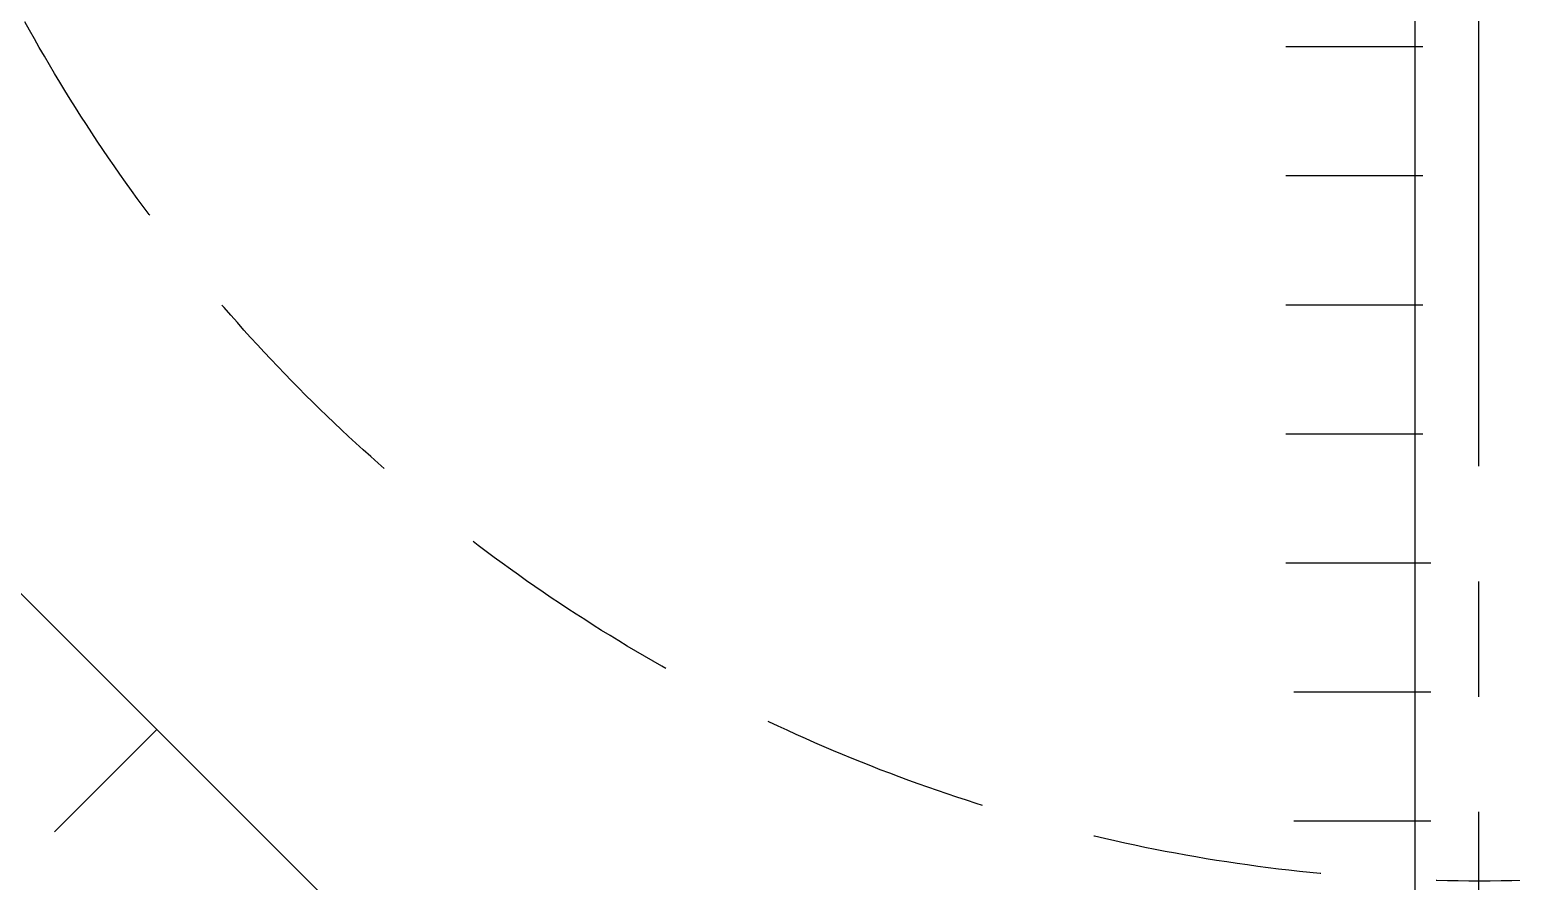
# Model space of a CAD drawing. Header units: millimetres. Extents: x -121190 to 167528, y -50070 to 22631.
# Drawn here: x -52747 to -51944, y 4277 to 4739 of the extents above; entities that cross this region are included whole.
import ezdxf

# ---------------------------------------------------------------- set-up
doc = ezdxf.new("R2010")
doc.units = ezdxf.units.MM
doc.header["$MEASUREMENT"] = 0
doc.linetypes.add('CENTER2', pattern=[1.125, 0.75, -0.125, 0.125, -0.125])
doc.linetypes.add('HIDDEN', pattern=[0.375, 0.25, -0.125])
for name, color, linetype in [('04.HIDDEN', 8, 'HIDDEN'), ('10.HATCH', 9, 'Continuous'), ('CDC.01.AXIS', 160, 'CENTER2')]:
    doc.layers.add(name, color=color, linetype=linetype)
doc.layers.add('CDC_03.BORDER', color=3, linetype='Continuous', lineweight=25)

msp = doc.modelspace()

# ---------------------------------------------------------------- linework, layer by layer
at = {"layer": '04.HIDDEN', "ltscale": 500}
msp.add_circle((-51961.32, 5176.84), 900, dxfattribs=at)
at = {"layer": '10.HATCH', "ltscale": 10}
for p, q in [((-52066.32, 4729.44), (-51996.32, 4729.44)), ((-52066.27, 4729.44), (-51996.27, 4729.44)), ((-52066.23, 4729.44), (-51996.23, 4729.44)), ((-52066.19, 4729.44), (-51996.19, 4729.44)), ((-52066.14, 4729.44), (-51996.14, 4729.44)), ((-52066.1, 4729.44), (-51996.1, 4729.44)), ((-52066.05, 4729.44), (-51996.05, 4729.44)), ((-52066.01, 4729.44), (-51996.01, 4729.44)), ((-52065.97, 4729.44), (-51995.97, 4729.44)), ((-52065.92, 4729.44), (-51995.92, 4729.44)), ((-52065.88, 4729.44), (-51995.88, 4729.44)), ((-52065.84, 4729.44), (-51995.84, 4729.44)), ((-52065.79, 4729.44), (-51995.79, 4729.44)), ((-52065.75, 4729.44), (-51995.75, 4729.44)), ((-52065.7, 4729.44), (-51995.7, 4729.44)), ((-52065.66, 4729.44), (-51995.66, 4729.44)), ((-52065.62, 4729.44), (-51995.62, 4729.44)), ((-52065.57, 4729.44), (-51995.57, 4729.44)), ((-52065.53, 4729.44), (-51995.53, 4729.44)), ((-52065.49, 4729.44), (-51995.49, 4729.44)), ((-52065.44, 4729.44), (-51995.44, 4729.44)), ((-52065.4, 4729.44), (-51995.4, 4729.44)), ((-52065.35, 4729.44), (-51995.35, 4729.44)), ((-52065.31, 4729.44), (-51995.31, 4729.44)), ((-52065.27, 4729.44), (-51995.27, 4729.44)), ((-52065.22, 4729.44), (-51995.22, 4729.44)), ((-52065.18, 4729.44), (-51995.18, 4729.44)), ((-52065.14, 4729.44), (-51995.14, 4729.44)), ((-52065.09, 4729.44), (-51995.09, 4729.44)), ((-52065.05, 4729.44), (-51995.05, 4729.44)), ((-52065, 4729.44), (-51995, 4729.44)), ((-52064.96, 4729.44), (-51994.96, 4729.44)), ((-52064.92, 4729.44), (-51994.92, 4729.44)), ((-52064.87, 4729.44), (-51994.87, 4729.44)), ((-52064.83, 4729.44), (-51994.83, 4729.44)), ((-52064.79, 4729.44), (-51994.79, 4729.44)), ((-52064.74, 4729.44), (-51994.74, 4729.44)), ((-52064.7, 4729.44), (-51994.7, 4729.44)), ((-52064.65, 4729.44), (-51994.65, 4729.44)), ((-52064.61, 4729.44), (-51994.61, 4729.44)), ((-52064.57, 4729.44), (-51994.57, 4729.44)), ((-52064.52, 4729.44), (-51994.52, 4729.44)), ((-52064.48, 4729.44), (-51994.48, 4729.44)), ((-52064.44, 4729.44), (-51994.44, 4729.44)), ((-52064.39, 4729.44), (-51994.39, 4729.44)), ((-52064.35, 4729.44), (-51994.35, 4729.44)), ((-52064.3, 4729.44), (-51994.3, 4729.44)), ((-52064.26, 4729.44), (-51994.26, 4729.44)), ((-52064.22, 4729.44), (-51994.22, 4729.44)), ((-52064.17, 4729.44), (-51994.17, 4729.44)), ((-52064.13, 4729.44), (-51994.13, 4729.44)), ((-52064.09, 4729.44), (-51994.09, 4729.44)), ((-52064.04, 4729.44), (-51994.04, 4729.44)), ((-52064, 4729.44), (-51994, 4729.44)), ((-52063.95, 4729.44), (-51993.95, 4729.44)), ((-52063.91, 4729.44), (-51993.91, 4729.44)), ((-52063.87, 4729.44), (-51993.87, 4729.44)), ((-52063.82, 4729.44), (-51993.82, 4729.44)), ((-52063.78, 4729.44), (-51993.78, 4729.44)), ((-52063.74, 4729.44), (-51993.74, 4729.44)), ((-52063.69, 4729.44), (-51993.69, 4729.44)), ((-52063.65, 4729.44), (-51993.65, 4729.44)), ((-52063.6, 4729.44), (-51993.6, 4729.44)), ((-52063.56, 4729.44), (-51993.56, 4729.44)), ((-52063.52, 4729.44), (-51993.52, 4729.44)), ((-52063.47, 4729.44), (-51993.47, 4729.44)), ((-52063.43, 4729.44), (-51993.43, 4729.44)), ((-52063.39, 4729.44), (-51993.39, 4729.44)), ((-52063.34, 4729.44), (-51993.34, 4729.44)), ((-52063.3, 4729.44), (-51993.3, 4729.44)), ((-52063.25, 4729.44), (-51993.25, 4729.44)), ((-52063.21, 4729.44), (-51993.21, 4729.44)), ((-52063.17, 4729.44), (-51993.17, 4729.44)), ((-52063.12, 4729.44), (-51993.12, 4729.44)), ((-52063.08, 4729.44), (-51993.08, 4729.44)), ((-52063.04, 4729.44), (-51993.04, 4729.44)), ((-52062.99, 4729.44), (-51992.99, 4729.44)), ((-52062.95, 4729.44), (-51992.95, 4729.44)), ((-52062.9, 4729.44), (-51992.9, 4729.44)), ((-52062.86, 4729.44), (-51992.86, 4729.44)), ((-52062.82, 4729.44), (-51992.82, 4729.44)), ((-52062.77, 4729.44), (-51992.77, 4729.44)), ((-52062.73, 4729.44), (-51992.73, 4729.44)), ((-52062.69, 4729.44), (-51992.69, 4729.44)), ((-52062.64, 4729.44), (-51992.64, 4729.44)), ((-52062.6, 4729.44), (-51992.6, 4729.44)), ((-52062.55, 4729.44), (-51992.55, 4729.44)), ((-52062.51, 4729.44), (-51992.51, 4729.44)), ((-52062.47, 4729.44), (-51992.47, 4729.44)), ((-52062.42, 4729.44), (-51992.42, 4729.44)), ((-52062.38, 4729.44), (-51992.38, 4729.44)), ((-52062.34, 4729.44), (-51992.34, 4729.44)), ((-52062.29, 4729.44), (-51992.29, 4729.44)), ((-52062.25, 4729.44), (-51992.25, 4729.44)), ((-52062.2, 4729.44), (-51992.2, 4729.44)), ((-52062.16, 4729.44), (-51992.16, 4729.44)), ((-52062.12, 4729.44), (-51992.12, 4729.44)), ((-52062.07, 4729.44), (-51992.07, 4729.44)), ((-52062.03, 4729.44), (-51992.03, 4729.44)), ((-52061.99, 4729.44), (-51991.99, 4729.44)), ((-52066.32, 4659.44), (-51996.32, 4659.44)), ((-52066.27, 4659.44), (-51996.27, 4659.44)), ((-52066.23, 4659.44), (-51996.23, 4659.44)), ((-52066.19, 4659.44), (-51996.19, 4659.44)), ((-52066.14, 4659.44), (-51996.14, 4659.44)), ((-52066.1, 4659.44), (-51996.1, 4659.44)), ((-52066.05, 4659.44), (-51996.05, 4659.44)), ((-52066.01, 4659.44), (-51996.01, 4659.44)), ((-52065.97, 4659.44), (-51995.97, 4659.44)), ((-52065.92, 4659.44), (-51995.92, 4659.44)), ((-52065.88, 4659.44), (-51995.88, 4659.44)), ((-52065.84, 4659.44), (-51995.84, 4659.44)), ((-52065.79, 4659.44), (-51995.79, 4659.44)), ((-52065.75, 4659.44), (-51995.75, 4659.44)), ((-52065.7, 4659.44), (-51995.7, 4659.44)), ((-52065.66, 4659.44), (-51995.66, 4659.44)), ((-52065.62, 4659.44), (-51995.62, 4659.44)), ((-52065.57, 4659.44), (-51995.57, 4659.44)), ((-52065.53, 4659.44), (-51995.53, 4659.44)), ((-52065.49, 4659.44), (-51995.49, 4659.44)), ((-52065.44, 4659.44), (-51995.44, 4659.44)), ((-52065.4, 4659.44), (-51995.4, 4659.44)), ((-52065.35, 4659.44), (-51995.35, 4659.44)), ((-52065.31, 4659.44), (-51995.31, 4659.44)), ((-52065.27, 4659.44), (-51995.27, 4659.44)), ((-52065.22, 4659.44), (-51995.22, 4659.44)), ((-52065.18, 4659.44), (-51995.18, 4659.44)), ((-52065.14, 4659.44), (-51995.14, 4659.44)), ((-52065.09, 4659.44), (-51995.09, 4659.44)), ((-52065.05, 4659.44), (-51995.05, 4659.44)), ((-52065, 4659.44), (-51995, 4659.44)), ((-52064.96, 4659.44), (-51994.96, 4659.44)), ((-52064.92, 4659.44), (-51994.92, 4659.44)), ((-52064.87, 4659.44), (-51994.87, 4659.44)), ((-52064.83, 4659.44), (-51994.83, 4659.44)), ((-52064.79, 4659.44), (-51994.79, 4659.44)), ((-52064.74, 4659.44), (-51994.74, 4659.44)), ((-52064.7, 4659.44), (-51994.7, 4659.44)), ((-52064.65, 4659.44), (-51994.65, 4659.44)), ((-52064.61, 4659.44), (-51994.61, 4659.44)), ((-52064.57, 4659.44), (-51994.57, 4659.44)), ((-52064.52, 4659.44), (-51994.52, 4659.44)), ((-52064.48, 4659.44), (-51994.48, 4659.44)), ((-52064.44, 4659.44), (-51994.44, 4659.44)), ((-52064.39, 4659.44), (-51994.39, 4659.44)), ((-52064.35, 4659.44), (-51994.35, 4659.44)), ((-52064.3, 4659.44), (-51994.3, 4659.44)), ((-52064.26, 4659.44), (-51994.26, 4659.44)), ((-52064.22, 4659.44), (-51994.22, 4659.44)), ((-52064.17, 4659.44), (-51994.17, 4659.44)), ((-52064.13, 4659.44), (-51994.13, 4659.44)), ((-52064.09, 4659.44), (-51994.09, 4659.44)), ((-52064.04, 4659.44), (-51994.04, 4659.44)), ((-52064, 4659.44), (-51994, 4659.44)), ((-52063.95, 4659.44), (-51993.95, 4659.44)), ((-52063.91, 4659.44), (-51993.91, 4659.44)), ((-52063.87, 4659.44), (-51993.87, 4659.44)), ((-52063.82, 4659.44), (-51993.82, 4659.44)), ((-52063.78, 4659.44), (-51993.78, 4659.44)), ((-52063.74, 4659.44), (-51993.74, 4659.44)), ((-52063.69, 4659.44), (-51993.69, 4659.44)), ((-52063.65, 4659.44), (-51993.65, 4659.44)), ((-52063.6, 4659.44), (-51993.6, 4659.44)), ((-52063.56, 4659.44), (-51993.56, 4659.44)), ((-52063.52, 4659.44), (-51993.52, 4659.44)), ((-52063.47, 4659.44), (-51993.47, 4659.44)), ((-52063.43, 4659.44), (-51993.43, 4659.44)), ((-52063.39, 4659.44), (-51993.39, 4659.44)), ((-52063.34, 4659.44), (-51993.34, 4659.44)), ((-52063.3, 4659.44), (-51993.3, 4659.44)), ((-52063.25, 4659.44), (-51993.25, 4659.44)), ((-52063.21, 4659.44), (-51993.21, 4659.44)), ((-52063.17, 4659.44), (-51993.17, 4659.44)), ((-52063.12, 4659.44), (-51993.12, 4659.44)), ((-52063.08, 4659.44), (-51993.08, 4659.44)), ((-52063.04, 4659.44), (-51993.04, 4659.44)), ((-52062.99, 4659.44), (-51992.99, 4659.44)), ((-52062.95, 4659.44), (-51992.95, 4659.44)), ((-52062.9, 4659.44), (-51992.9, 4659.44)), ((-52062.86, 4659.44), (-51992.86, 4659.44)), ((-52062.82, 4659.44), (-51992.82, 4659.44)), ((-52062.77, 4659.44), (-51992.77, 4659.44)), ((-52062.73, 4659.44), (-51992.73, 4659.44)), ((-52062.69, 4659.44), (-51992.69, 4659.44)), ((-52062.64, 4659.44), (-51992.64, 4659.44)), ((-52062.6, 4659.44), (-51992.6, 4659.44)), ((-52062.55, 4659.44), (-51992.55, 4659.44)), ((-52062.51, 4659.44), (-51992.51, 4659.44)), ((-52062.47, 4659.44), (-51992.47, 4659.44)), ((-52062.42, 4659.44), (-51992.42, 4659.44)), ((-52062.38, 4659.44), (-51992.38, 4659.44)), ((-52062.34, 4659.44), (-51992.34, 4659.44)), ((-52062.29, 4659.44), (-51992.29, 4659.44)), ((-52062.25, 4659.44), (-51992.25, 4659.44)), ((-52062.2, 4659.44), (-51992.2, 4659.44)), ((-52062.16, 4659.44), (-51992.16, 4659.44)), ((-52062.12, 4659.44), (-51992.12, 4659.44)), ((-52062.07, 4659.44), (-51992.07, 4659.44)), ((-52062.03, 4659.44), (-51992.03, 4659.44)), ((-52061.99, 4659.44), (-51991.99, 4659.44)), ((-52066.32, 4589.44), (-51996.32, 4589.44)), ((-52066.27, 4589.44), (-51996.27, 4589.44)), ((-52066.23, 4589.44), (-51996.23, 4589.44)), ((-52066.19, 4589.44), (-51996.19, 4589.44)), ((-52066.14, 4589.44), (-51996.14, 4589.44)), ((-52066.1, 4589.44), (-51996.1, 4589.44)), ((-52066.05, 4589.44), (-51996.05, 4589.44)), ((-52066.01, 4589.44), (-51996.01, 4589.44)), ((-52065.97, 4589.44), (-51995.97, 4589.44)), ((-52065.92, 4589.44), (-51995.92, 4589.44)), ((-52065.88, 4589.44), (-51995.88, 4589.44)), ((-52065.84, 4589.44), (-51995.84, 4589.44)), ((-52065.79, 4589.44), (-51995.79, 4589.44)), ((-52065.75, 4589.44), (-51995.75, 4589.44)), ((-52065.7, 4589.44), (-51995.7, 4589.44)), ((-52065.66, 4589.44), (-51995.66, 4589.44)), ((-52065.62, 4589.44), (-51995.62, 4589.44)), ((-52065.57, 4589.44), (-51995.57, 4589.44)), ((-52065.53, 4589.44), (-51995.53, 4589.44)), ((-52065.49, 4589.44), (-51995.49, 4589.44)), ((-52065.44, 4589.44), (-51995.44, 4589.44)), ((-52065.4, 4589.44), (-51995.4, 4589.44)), ((-52065.35, 4589.44), (-51995.35, 4589.44)), ((-52065.31, 4589.44), (-51995.31, 4589.44)), ((-52065.27, 4589.44), (-51995.27, 4589.44)), ((-52065.22, 4589.44), (-51995.22, 4589.44)), ((-52065.18, 4589.44), (-51995.18, 4589.44)), ((-52065.14, 4589.44), (-51995.14, 4589.44)), ((-52065.09, 4589.44), (-51995.09, 4589.44)), ((-52065.05, 4589.44), (-51995.05, 4589.44)), ((-52065, 4589.44), (-51995, 4589.44)), ((-52064.96, 4589.44), (-51994.96, 4589.44)), ((-52064.92, 4589.44), (-51994.92, 4589.44)), ((-52064.87, 4589.44), (-51994.87, 4589.44)), ((-52064.83, 4589.44), (-51994.83, 4589.44)), ((-52064.79, 4589.44), (-51994.79, 4589.44)), ((-52064.74, 4589.44), (-51994.74, 4589.44)), ((-52064.7, 4589.44), (-51994.7, 4589.44)), ((-52064.65, 4589.44), (-51994.65, 4589.44)), ((-52064.61, 4589.44), (-51994.61, 4589.44)), ((-52064.57, 4589.44), (-51994.57, 4589.44)), ((-52064.52, 4589.44), (-51994.52, 4589.44)), ((-52064.48, 4589.44), (-51994.48, 4589.44)), ((-52064.44, 4589.44), (-51994.44, 4589.44)), ((-52064.39, 4589.44), (-51994.39, 4589.44)), ((-52064.35, 4589.44), (-51994.35, 4589.44)), ((-52064.3, 4589.44), (-51994.3, 4589.44)), ((-52064.26, 4589.44), (-51994.26, 4589.44)), ((-52064.22, 4589.44), (-51994.22, 4589.44)), ((-52064.17, 4589.44), (-51994.17, 4589.44)), ((-52064.13, 4589.44), (-51994.13, 4589.44)), ((-52064.09, 4589.44), (-51994.09, 4589.44)), ((-52064.04, 4589.44), (-51994.04, 4589.44)), ((-52064, 4589.44), (-51994, 4589.44)), ((-52063.95, 4589.44), (-51993.95, 4589.44)), ((-52063.91, 4589.44), (-51993.91, 4589.44)), ((-52063.87, 4589.44), (-51993.87, 4589.44)), ((-52063.82, 4589.44), (-51993.82, 4589.44)), ((-52063.78, 4589.44), (-51993.78, 4589.44)), ((-52063.74, 4589.44), (-51993.74, 4589.44)), ((-52063.69, 4589.44), (-51993.69, 4589.44)), ((-52063.65, 4589.44), (-51993.65, 4589.44)), ((-52063.6, 4589.44), (-51993.6, 4589.44)), ((-52063.56, 4589.44), (-51993.56, 4589.44)), ((-52063.52, 4589.44), (-51993.52, 4589.44)), ((-52063.47, 4589.44), (-51993.47, 4589.44)), ((-52063.43, 4589.44), (-51993.43, 4589.44)), ((-52063.39, 4589.44), (-51993.39, 4589.44)), ((-52063.34, 4589.44), (-51993.34, 4589.44)), ((-52063.3, 4589.44), (-51993.3, 4589.44)), ((-52063.25, 4589.44), (-51993.25, 4589.44)), ((-52063.21, 4589.44), (-51993.21, 4589.44)), ((-52063.17, 4589.44), (-51993.17, 4589.44)), ((-52063.12, 4589.44), (-51993.12, 4589.44)), ((-52063.08, 4589.44), (-51993.08, 4589.44)), ((-52063.04, 4589.44), (-51993.04, 4589.44)), ((-52062.99, 4589.44), (-51992.99, 4589.44)), ((-52062.95, 4589.44), (-51992.95, 4589.44)), ((-52062.9, 4589.44), (-51992.9, 4589.44)), ((-52062.86, 4589.44), (-51992.86, 4589.44)), ((-52062.82, 4589.44), (-51992.82, 4589.44)), ((-52062.77, 4589.44), (-51992.77, 4589.44)), ((-52062.73, 4589.44), (-51992.73, 4589.44)), ((-52062.69, 4589.44), (-51992.69, 4589.44)), ((-52062.64, 4589.44), (-51992.64, 4589.44)), ((-52062.6, 4589.44), (-51992.6, 4589.44)), ((-52062.55, 4589.44), (-51992.55, 4589.44)), ((-52062.51, 4589.44), (-51992.51, 4589.44)), ((-52062.47, 4589.44), (-51992.47, 4589.44)), ((-52062.42, 4589.44), (-51992.42, 4589.44)), ((-52062.38, 4589.44), (-51992.38, 4589.44)), ((-52062.34, 4589.44), (-51992.34, 4589.44)), ((-52062.29, 4589.44), (-51992.29, 4589.44)), ((-52062.25, 4589.44), (-51992.25, 4589.44)), ((-52062.2, 4589.44), (-51992.2, 4589.44)), ((-52062.16, 4589.44), (-51992.16, 4589.44)), ((-52062.12, 4589.44), (-51992.12, 4589.44)), ((-52062.07, 4589.44), (-51992.07, 4589.44)), ((-52062.03, 4589.44), (-51992.03, 4589.44)), ((-52061.99, 4589.44), (-51991.99, 4589.44)), ((-52066.32, 4519.44), (-51996.32, 4519.44)), ((-52066.27, 4519.44), (-51996.27, 4519.44)), ((-52066.23, 4519.44), (-51996.23, 4519.44)), ((-52066.19, 4519.44), (-51996.19, 4519.44)), ((-52066.14, 4519.44), (-51996.14, 4519.44)), ((-52066.1, 4519.44), (-51996.1, 4519.44)), ((-52066.05, 4519.44), (-51996.05, 4519.44)), ((-52066.01, 4519.44), (-51996.01, 4519.44)), ((-52065.97, 4519.44), (-51995.97, 4519.44)), ((-52065.92, 4519.44), (-51995.92, 4519.44)), ((-52065.88, 4519.44), (-51995.88, 4519.44)), ((-52065.84, 4519.44), (-51995.84, 4519.44)), ((-52065.79, 4519.44), (-51995.79, 4519.44)), ((-52065.75, 4519.44), (-51995.75, 4519.44)), ((-52065.7, 4519.44), (-51995.7, 4519.44)), ((-52065.66, 4519.44), (-51995.66, 4519.44)), ((-52065.62, 4519.44), (-51995.62, 4519.44)), ((-52065.57, 4519.44), (-51995.57, 4519.44)), ((-52065.53, 4519.44), (-51995.53, 4519.44)), ((-52065.49, 4519.44), (-51995.49, 4519.44)), ((-52065.44, 4519.44), (-51995.44, 4519.44)), ((-52065.4, 4519.44), (-51995.4, 4519.44)), ((-52065.35, 4519.44), (-51995.35, 4519.44)), ((-52065.31, 4519.44), (-51995.31, 4519.44)), ((-52065.27, 4519.44), (-51995.27, 4519.44)), ((-52065.22, 4519.44), (-51995.22, 4519.44)), ((-52065.18, 4519.44), (-51995.18, 4519.44)), ((-52065.14, 4519.44), (-51995.14, 4519.44)), ((-52065.09, 4519.44), (-51995.09, 4519.44)), ((-52065.05, 4519.44), (-51995.05, 4519.44)), ((-52065, 4519.44), (-51995, 4519.44)), ((-52064.96, 4519.44), (-51994.96, 4519.44)), ((-52064.92, 4519.44), (-51994.92, 4519.44)), ((-52064.87, 4519.44), (-51994.87, 4519.44)), ((-52064.83, 4519.44), (-51994.83, 4519.44)), ((-52064.79, 4519.44), (-51994.79, 4519.44)), ((-52064.74, 4519.44), (-51994.74, 4519.44)), ((-52064.7, 4519.44), (-51994.7, 4519.44)), ((-52064.65, 4519.44), (-51994.65, 4519.44)), ((-52064.61, 4519.44), (-51994.61, 4519.44)), ((-52064.57, 4519.44), (-51994.57, 4519.44)), ((-52064.52, 4519.44), (-51994.52, 4519.44)), ((-52064.48, 4519.44), (-51994.48, 4519.44)), ((-52064.44, 4519.44), (-51994.44, 4519.44)), ((-52064.39, 4519.44), (-51994.39, 4519.44)), ((-52064.35, 4519.44), (-51994.35, 4519.44)), ((-52064.3, 4519.44), (-51994.3, 4519.44)), ((-52064.26, 4519.44), (-51994.26, 4519.44)), ((-52064.22, 4519.44), (-51994.22, 4519.44)), ((-52064.17, 4519.44), (-51994.17, 4519.44)), ((-52064.13, 4519.44), (-51994.13, 4519.44)), ((-52064.09, 4519.44), (-51994.09, 4519.44)), ((-52064.04, 4519.44), (-51994.04, 4519.44)), ((-52064, 4519.44), (-51994, 4519.44)), ((-52063.95, 4519.44), (-51993.95, 4519.44)), ((-52063.91, 4519.44), (-51993.91, 4519.44)), ((-52063.87, 4519.44), (-51993.87, 4519.44)), ((-52063.82, 4519.44), (-51993.82, 4519.44)), ((-52063.78, 4519.44), (-51993.78, 4519.44)), ((-52063.74, 4519.44), (-51993.74, 4519.44)), ((-52063.69, 4519.44), (-51993.69, 4519.44)), ((-52063.65, 4519.44), (-51993.65, 4519.44)), ((-52063.6, 4519.44), (-51993.6, 4519.44)), ((-52063.56, 4519.44), (-51993.56, 4519.44)), ((-52063.52, 4519.44), (-51993.52, 4519.44)), ((-52063.47, 4519.44), (-51993.47, 4519.44)), ((-52063.43, 4519.44), (-51993.43, 4519.44)), ((-52063.39, 4519.44), (-51993.39, 4519.44)), ((-52063.34, 4519.44), (-51993.34, 4519.44)), ((-52063.3, 4519.44), (-51993.3, 4519.44)), ((-52063.25, 4519.44), (-51993.25, 4519.44)), ((-52063.21, 4519.44), (-51993.21, 4519.44)), ((-52063.17, 4519.44), (-51993.17, 4519.44)), ((-52063.12, 4519.44), (-51993.12, 4519.44)), ((-52063.08, 4519.44), (-51993.08, 4519.44)), ((-52063.04, 4519.44), (-51993.04, 4519.44)), ((-52062.99, 4519.44), (-51992.99, 4519.44)), ((-52062.95, 4519.44), (-51992.95, 4519.44)), ((-52062.9, 4519.44), (-51992.9, 4519.44)), ((-52062.86, 4519.44), (-51992.86, 4519.44)), ((-52062.82, 4519.44), (-51992.82, 4519.44)), ((-52062.77, 4519.44), (-51992.77, 4519.44)), ((-52062.73, 4519.44), (-51992.73, 4519.44)), ((-52062.69, 4519.44), (-51992.69, 4519.44)), ((-52062.64, 4519.44), (-51992.64, 4519.44)), ((-52062.6, 4519.44), (-51992.6, 4519.44)), ((-52062.55, 4519.44), (-51992.55, 4519.44)), ((-52062.51, 4519.44), (-51992.51, 4519.44)), ((-52062.47, 4519.44), (-51992.47, 4519.44)), ((-52062.42, 4519.44), (-51992.42, 4519.44)), ((-52062.38, 4519.44), (-51992.38, 4519.44)), ((-52062.34, 4519.44), (-51992.34, 4519.44)), ((-52062.29, 4519.44), (-51992.29, 4519.44)), ((-52062.25, 4519.44), (-51992.25, 4519.44)), ((-52062.2, 4519.44), (-51992.2, 4519.44)), ((-52062.16, 4519.44), (-51992.16, 4519.44)), ((-52062.12, 4519.44), (-51992.12, 4519.44)), ((-52062.07, 4519.44), (-51992.07, 4519.44)), ((-52062.03, 4519.44), (-51992.03, 4519.44)), ((-52061.99, 4519.44), (-51991.99, 4519.44)), ((-52066.32, 4449.44), (-51996.32, 4449.44)), ((-52066.27, 4449.44), (-51996.27, 4449.44)), ((-52066.23, 4449.44), (-51996.23, 4449.44)), ((-52066.19, 4449.44), (-51996.19, 4449.44)), ((-52066.14, 4449.44), (-51996.14, 4449.44)), ((-52066.1, 4449.44), (-51996.1, 4449.44)), ((-52066.05, 4449.44), (-51996.05, 4449.44)), ((-52066.01, 4449.44), (-51996.01, 4449.44)), ((-52065.97, 4449.44), (-51995.97, 4449.44)), ((-52065.92, 4449.44), (-51995.92, 4449.44)), ((-52065.88, 4449.44), (-51995.88, 4449.44)), ((-52065.84, 4449.44), (-51995.84, 4449.44)), ((-52065.79, 4449.44), (-51995.79, 4449.44)), ((-52065.75, 4449.44), (-51995.75, 4449.44)), ((-52065.7, 4449.44), (-51995.7, 4449.44)), ((-52065.66, 4449.44), (-51995.66, 4449.44)), ((-52065.62, 4449.44), (-51995.62, 4449.44)), ((-52065.57, 4449.44), (-51995.57, 4449.44)), ((-52065.53, 4449.44), (-51995.53, 4449.44)), ((-52065.49, 4449.44), (-51995.49, 4449.44)), ((-52065.44, 4449.44), (-51995.44, 4449.44)), ((-52065.4, 4449.44), (-51995.4, 4449.44)), ((-52065.35, 4449.44), (-51995.35, 4449.44)), ((-52065.31, 4449.44), (-51995.31, 4449.44)), ((-52065.27, 4449.44), (-51995.27, 4449.44)), ((-52065.22, 4449.44), (-51995.22, 4449.44)), ((-52065.18, 4449.44), (-51995.18, 4449.44)), ((-52065.14, 4449.44), (-51995.14, 4449.44)), ((-52065.09, 4449.44), (-51995.09, 4449.44)), ((-52065.05, 4449.44), (-51995.05, 4449.44)), ((-52065, 4449.44), (-51995, 4449.44)), ((-52064.96, 4449.44), (-51994.96, 4449.44)), ((-52064.92, 4449.44), (-51994.92, 4449.44)), ((-52064.87, 4449.44), (-51994.87, 4449.44)), ((-52064.83, 4449.44), (-51994.83, 4449.44)), ((-52064.79, 4449.44), (-51994.79, 4449.44)), ((-52064.74, 4449.44), (-51994.74, 4449.44)), ((-52064.7, 4449.44), (-51994.7, 4449.44)), ((-52064.65, 4449.44), (-51994.65, 4449.44)), ((-52064.61, 4449.44), (-51994.61, 4449.44)), ((-52064.57, 4449.44), (-51994.57, 4449.44)), ((-52064.52, 4449.44), (-51994.52, 4449.44)), ((-52064.48, 4449.44), (-51994.48, 4449.44)), ((-52064.44, 4449.44), (-51994.44, 4449.44)), ((-52064.39, 4449.44), (-51994.39, 4449.44)), ((-52064.35, 4449.44), (-51994.35, 4449.44)), ((-52064.3, 4449.44), (-51994.3, 4449.44)), ((-52064.26, 4449.44), (-51994.26, 4449.44)), ((-52064.22, 4449.44), (-51994.22, 4449.44)), ((-52064.17, 4449.44), (-51994.17, 4449.44)), ((-52064.13, 4449.44), (-51994.13, 4449.44)), ((-52064.09, 4449.44), (-51994.09, 4449.44)), ((-52064.04, 4449.44), (-51994.04, 4449.44)), ((-52064, 4449.44), (-51994, 4449.44)), ((-52063.95, 4449.44), (-51993.95, 4449.44)), ((-52063.91, 4449.44), (-51993.91, 4449.44)), ((-52063.87, 4449.44), (-51993.87, 4449.44)), ((-52063.82, 4449.44), (-51993.82, 4449.44)), ((-52063.78, 4449.44), (-51993.78, 4449.44)), ((-52063.74, 4449.44), (-51993.74, 4449.44)), ((-52063.69, 4449.44), (-51993.69, 4449.44)), ((-52063.65, 4449.44), (-51993.65, 4449.44)), ((-52063.6, 4449.44), (-51993.6, 4449.44)), ((-52063.56, 4449.44), (-51993.56, 4449.44)), ((-52063.52, 4449.44), (-51993.52, 4449.44)), ((-52063.47, 4449.44), (-51993.47, 4449.44)), ((-52063.43, 4449.44), (-51993.43, 4449.44)), ((-52063.39, 4449.44), (-51993.39, 4449.44)), ((-52063.34, 4449.44), (-51993.34, 4449.44)), ((-52063.3, 4449.44), (-51993.3, 4449.44)), ((-52063.25, 4449.44), (-51993.25, 4449.44)), ((-52063.21, 4449.44), (-51993.21, 4449.44)), ((-52063.17, 4449.44), (-51993.17, 4449.44)), ((-52063.12, 4449.44), (-51993.12, 4449.44)), ((-52063.08, 4449.44), (-51993.08, 4449.44)), ((-52063.04, 4449.44), (-51993.04, 4449.44)), ((-52062.99, 4449.44), (-51992.99, 4449.44)), ((-52062.95, 4449.44), (-51992.95, 4449.44)), ((-52062.9, 4449.44), (-51992.9, 4449.44)), ((-52062.86, 4449.44), (-51992.86, 4449.44)), ((-52062.82, 4449.44), (-51992.82, 4449.44)), ((-52062.77, 4449.44), (-51992.77, 4449.44)), ((-52062.73, 4449.44), (-51992.73, 4449.44)), ((-52062.69, 4449.44), (-51992.69, 4449.44)), ((-52062.64, 4449.44), (-51992.64, 4449.44)), ((-52062.6, 4449.44), (-51992.6, 4449.44)), ((-52062.55, 4449.44), (-51992.55, 4449.44)), ((-52062.51, 4449.44), (-51992.51, 4449.44)), ((-52062.47, 4449.44), (-51992.47, 4449.44)), ((-52062.42, 4449.44), (-51992.42, 4449.44)), ((-52062.38, 4449.44), (-51992.38, 4449.44)), ((-52062.34, 4449.44), (-51992.34, 4449.44)), ((-52062.29, 4449.44), (-51992.29, 4449.44)), ((-52062.25, 4449.44), (-51992.25, 4449.44)), ((-52062.2, 4449.44), (-51992.2, 4449.44)), ((-52062.16, 4449.44), (-51992.16, 4449.44)), ((-52062.12, 4449.44), (-51992.12, 4449.44)), ((-52062.07, 4449.44), (-51992.07, 4449.44)), ((-52062.03, 4449.44), (-51992.03, 4449.44)), ((-52061.99, 4449.44), (-51991.99, 4449.44)), ((-52061.94, 4449.44), (-51991.94, 4449.44)), ((-52061.9, 4449.44), (-51991.9, 4449.44)), ((-52061.85, 4449.44), (-51991.85, 4449.44)), ((-52061.81, 4449.44), (-51991.81, 4449.44)), ((-52061.77, 4449.44), (-51991.77, 4449.44)), ((-52061.72, 4449.44), (-51991.72, 4449.44)), ((-52061.68, 4449.44), (-51991.68, 4449.44)), ((-52061.64, 4449.44), (-51991.64, 4449.44)), ((-52061.59, 4449.44), (-51991.59, 4449.44)), ((-52061.55, 4449.44), (-51991.55, 4449.44)), ((-52061.5, 4449.44), (-51991.5, 4449.44)), ((-52061.46, 4449.44), (-51991.46, 4449.44)), ((-52061.42, 4449.44), (-51991.42, 4449.44)), ((-52061.37, 4449.44), (-51991.37, 4449.44)), ((-52061.33, 4449.44), (-51991.33, 4449.44)), ((-52061.29, 4449.44), (-51991.29, 4449.44)), ((-52061.24, 4449.44), (-51991.24, 4449.44)), ((-52061.2, 4449.44), (-51991.2, 4449.44)), ((-52061.15, 4449.44), (-51991.15, 4449.44)), ((-52061.11, 4449.44), (-51991.11, 4449.44)), ((-52061.07, 4449.44), (-51991.07, 4449.44)), ((-52061.02, 4449.44), (-51991.02, 4449.44)), ((-52060.98, 4449.44), (-51990.98, 4449.44)), ((-52060.94, 4449.44), (-51990.94, 4449.44)), ((-52060.89, 4449.44), (-51990.89, 4449.44)), ((-52060.85, 4449.44), (-51990.85, 4449.44)), ((-52060.8, 4449.44), (-51990.8, 4449.44)), ((-52060.76, 4449.44), (-51990.76, 4449.44)), ((-52060.72, 4449.44), (-51990.72, 4449.44)), ((-52060.67, 4449.44), (-51990.67, 4449.44)), ((-52060.63, 4449.44), (-51990.63, 4449.44)), ((-52060.59, 4449.44), (-51990.59, 4449.44)), ((-52060.54, 4449.44), (-51990.54, 4449.44)), ((-52060.5, 4449.44), (-51990.5, 4449.44)), ((-52060.45, 4449.44), (-51990.45, 4449.44)), ((-52060.41, 4449.44), (-51990.41, 4449.44)), ((-52060.37, 4449.44), (-51990.37, 4449.44)), ((-52060.32, 4449.44), (-51990.32, 4449.44)), ((-52060.28, 4449.44), (-51990.28, 4449.44)), ((-52060.24, 4449.44), (-51990.24, 4449.44)), ((-52060.19, 4449.44), (-51990.19, 4449.44)), ((-52060.15, 4449.44), (-51990.15, 4449.44)), ((-52060.1, 4449.44), (-51990.1, 4449.44)), ((-52060.06, 4449.44), (-51990.06, 4449.44)), ((-52060.02, 4449.44), (-51990.02, 4449.44)), ((-52059.97, 4449.44), (-51989.97, 4449.44)), ((-52059.93, 4449.44), (-51989.93, 4449.44)), ((-52059.89, 4449.44), (-51989.89, 4449.44)), ((-52059.84, 4449.44), (-51989.84, 4449.44)), ((-52059.8, 4449.44), (-51989.8, 4449.44)), ((-52059.75, 4449.44), (-51989.75, 4449.44)), ((-52059.71, 4449.44), (-51989.71, 4449.44)), ((-52059.67, 4449.44), (-51989.67, 4449.44)), ((-52059.62, 4449.44), (-51989.62, 4449.44)), ((-52059.58, 4449.44), (-51989.58, 4449.44)), ((-52059.54, 4449.44), (-51989.54, 4449.44)), ((-52059.49, 4449.44), (-51989.49, 4449.44)), ((-52059.45, 4449.44), (-51989.45, 4449.44)), ((-52059.4, 4449.44), (-51989.4, 4449.44)), ((-52059.36, 4449.44), (-51989.36, 4449.44)), ((-52059.32, 4449.44), (-51989.32, 4449.44)), ((-52059.27, 4449.44), (-51989.27, 4449.44)), ((-52059.23, 4449.44), (-51989.23, 4449.44)), ((-52059.19, 4449.44), (-51989.19, 4449.44)), ((-52059.14, 4449.44), (-51989.14, 4449.44)), ((-52059.1, 4449.44), (-51989.1, 4449.44)), ((-52059.05, 4449.44), (-51989.05, 4449.44)), ((-52059.01, 4449.44), (-51989.01, 4449.44)), ((-52058.97, 4449.44), (-51988.97, 4449.44)), ((-52058.92, 4449.44), (-51988.92, 4449.44)), ((-52058.88, 4449.44), (-51988.88, 4449.44)), ((-52058.84, 4449.44), (-51988.84, 4449.44)), ((-52058.79, 4449.44), (-51988.79, 4449.44)), ((-52058.75, 4449.44), (-51988.75, 4449.44)), ((-52058.7, 4449.44), (-51988.7, 4449.44)), ((-52058.66, 4449.44), (-51988.66, 4449.44)), ((-52058.62, 4449.44), (-51988.62, 4449.44)), ((-52058.57, 4449.44), (-51988.57, 4449.44)), ((-52058.53, 4449.44), (-51988.53, 4449.44)), ((-52058.49, 4449.44), (-51988.49, 4449.44)), ((-52058.44, 4449.44), (-51988.44, 4449.44)), ((-52058.4, 4449.44), (-51988.4, 4449.44)), ((-52058.35, 4449.44), (-51988.35, 4449.44)), ((-52058.31, 4449.44), (-51988.31, 4449.44)), ((-52058.27, 4449.44), (-51988.27, 4449.44)), ((-52058.22, 4449.44), (-51988.22, 4449.44)), ((-52058.18, 4449.44), (-51988.18, 4449.44)), ((-52058.14, 4449.44), (-51988.14, 4449.44)), ((-52058.09, 4449.44), (-51988.09, 4449.44)), ((-52058.05, 4449.44), (-51988.05, 4449.44)), ((-52058, 4449.44), (-51988, 4449.44)), ((-52057.96, 4449.44), (-51987.96, 4449.44)), ((-52057.92, 4449.44), (-51987.92, 4449.44)), ((-52057.87, 4449.44), (-51987.87, 4449.44)), ((-52057.83, 4449.44), (-51987.83, 4449.44)), ((-52057.79, 4449.44), (-51987.79, 4449.44)), ((-52057.74, 4449.44), (-51987.74, 4449.44)), ((-52057.7, 4449.44), (-51987.7, 4449.44)), ((-52057.65, 4449.44), (-51987.65, 4449.44)), ((-52061.99, 4379.44), (-51991.99, 4379.44)), ((-52061.94, 4379.44), (-51991.94, 4379.44)), ((-52061.9, 4379.44), (-51991.9, 4379.44)), ((-52061.85, 4379.44), (-51991.85, 4379.44)), ((-52061.81, 4379.44), (-51991.81, 4379.44)), ((-52061.77, 4379.44), (-51991.77, 4379.44)), ((-52061.72, 4379.44), (-51991.72, 4379.44)), ((-52061.68, 4379.44), (-51991.68, 4379.44)), ((-52061.64, 4379.44), (-51991.64, 4379.44)), ((-52061.59, 4379.44), (-51991.59, 4379.44)), ((-52061.55, 4379.44), (-51991.55, 4379.44)), ((-52061.5, 4379.44), (-51991.5, 4379.44)), ((-52061.46, 4379.44), (-51991.46, 4379.44)), ((-52061.42, 4379.44), (-51991.42, 4379.44)), ((-52061.37, 4379.44), (-51991.37, 4379.44)), ((-52061.33, 4379.44), (-51991.33, 4379.44)), ((-52061.29, 4379.44), (-51991.29, 4379.44)), ((-52061.24, 4379.44), (-51991.24, 4379.44)), ((-52061.2, 4379.44), (-51991.2, 4379.44)), ((-52061.15, 4379.44), (-51991.15, 4379.44)), ((-52061.11, 4379.44), (-51991.11, 4379.44)), ((-52061.07, 4379.44), (-51991.07, 4379.44)), ((-52061.02, 4379.44), (-51991.02, 4379.44)), ((-52060.98, 4379.44), (-51990.98, 4379.44)), ((-52060.94, 4379.44), (-51990.94, 4379.44)), ((-52060.89, 4379.44), (-51990.89, 4379.44)), ((-52060.85, 4379.44), (-51990.85, 4379.44)), ((-52060.8, 4379.44), (-51990.8, 4379.44)), ((-52060.76, 4379.44), (-51990.76, 4379.44)), ((-52060.72, 4379.44), (-51990.72, 4379.44)), ((-52060.67, 4379.44), (-51990.67, 4379.44)), ((-52060.63, 4379.44), (-51990.63, 4379.44)), ((-52060.59, 4379.44), (-51990.59, 4379.44)), ((-52060.54, 4379.44), (-51990.54, 4379.44)), ((-52060.5, 4379.44), (-51990.5, 4379.44)), ((-52060.45, 4379.44), (-51990.45, 4379.44)), ((-52060.41, 4379.44), (-51990.41, 4379.44)), ((-52060.37, 4379.44), (-51990.37, 4379.44)), ((-52060.32, 4379.44), (-51990.32, 4379.44)), ((-52060.28, 4379.44), (-51990.28, 4379.44)), ((-52060.24, 4379.44), (-51990.24, 4379.44)), ((-52060.19, 4379.44), (-51990.19, 4379.44)), ((-52060.15, 4379.44), (-51990.15, 4379.44)), ((-52060.1, 4379.44), (-51990.1, 4379.44)), ((-52060.06, 4379.44), (-51990.06, 4379.44)), ((-52060.02, 4379.44), (-51990.02, 4379.44)), ((-52059.97, 4379.44), (-51989.97, 4379.44)), ((-52059.93, 4379.44), (-51989.93, 4379.44)), ((-52059.89, 4379.44), (-51989.89, 4379.44)), ((-52059.84, 4379.44), (-51989.84, 4379.44)), ((-52059.8, 4379.44), (-51989.8, 4379.44)), ((-52059.75, 4379.44), (-51989.75, 4379.44)), ((-52059.71, 4379.44), (-51989.71, 4379.44)), ((-52059.67, 4379.44), (-51989.67, 4379.44)), ((-52059.62, 4379.44), (-51989.62, 4379.44)), ((-52059.58, 4379.44), (-51989.58, 4379.44)), ((-52059.54, 4379.44), (-51989.54, 4379.44)), ((-52059.49, 4379.44), (-51989.49, 4379.44)), ((-52059.45, 4379.44), (-51989.45, 4379.44)), ((-52059.4, 4379.44), (-51989.4, 4379.44)), ((-52059.36, 4379.44), (-51989.36, 4379.44)), ((-52059.32, 4379.44), (-51989.32, 4379.44)), ((-52059.27, 4379.44), (-51989.27, 4379.44)), ((-52059.23, 4379.44), (-51989.23, 4379.44)), ((-52059.19, 4379.44), (-51989.19, 4379.44)), ((-52059.14, 4379.44), (-51989.14, 4379.44)), ((-52059.1, 4379.44), (-51989.1, 4379.44)), ((-52059.05, 4379.44), (-51989.05, 4379.44)), ((-52059.01, 4379.44), (-51989.01, 4379.44)), ((-52058.97, 4379.44), (-51988.97, 4379.44)), ((-52058.92, 4379.44), (-51988.92, 4379.44)), ((-52058.88, 4379.44), (-51988.88, 4379.44)), ((-52058.84, 4379.44), (-51988.84, 4379.44)), ((-52058.79, 4379.44), (-51988.79, 4379.44)), ((-52058.75, 4379.44), (-51988.75, 4379.44)), ((-52058.7, 4379.44), (-51988.7, 4379.44)), ((-52058.66, 4379.44), (-51988.66, 4379.44)), ((-52058.62, 4379.44), (-51988.62, 4379.44)), ((-52058.57, 4379.44), (-51988.57, 4379.44)), ((-52058.53, 4379.44), (-51988.53, 4379.44)), ((-52058.49, 4379.44), (-51988.49, 4379.44)), ((-52058.44, 4379.44), (-51988.44, 4379.44)), ((-52058.4, 4379.44), (-51988.4, 4379.44)), ((-52058.35, 4379.44), (-51988.35, 4379.44)), ((-52058.31, 4379.44), (-51988.31, 4379.44)), ((-52058.27, 4379.44), (-51988.27, 4379.44)), ((-52058.22, 4379.44), (-51988.22, 4379.44)), ((-52058.18, 4379.44), (-51988.18, 4379.44)), ((-52058.14, 4379.44), (-51988.14, 4379.44)), ((-52058.09, 4379.44), (-51988.09, 4379.44)), ((-52058.05, 4379.44), (-51988.05, 4379.44)), ((-52058, 4379.44), (-51988, 4379.44)), ((-52057.96, 4379.44), (-51987.96, 4379.44)), ((-52057.92, 4379.44), (-51987.92, 4379.44)), ((-52057.87, 4379.44), (-51987.87, 4379.44)), ((-52057.83, 4379.44), (-51987.83, 4379.44)), ((-52057.79, 4379.44), (-51987.79, 4379.44)), ((-52057.74, 4379.44), (-51987.74, 4379.44)), ((-52057.7, 4379.44), (-51987.7, 4379.44)), ((-52057.65, 4379.44), (-51987.65, 4379.44)), ((-52733.85, 4303.5), (-52678.32, 4359.03)), ((-52061.99, 4309.44), (-51991.99, 4309.44)), ((-52061.94, 4309.44), (-51991.94, 4309.44)), ((-52061.9, 4309.44), (-51991.9, 4309.44)), ((-52061.85, 4309.44), (-51991.85, 4309.44)), ((-52061.81, 4309.44), (-51991.81, 4309.44)), ((-52061.77, 4309.44), (-51991.77, 4309.44)), ((-52061.72, 4309.44), (-51991.72, 4309.44)), ((-52061.68, 4309.44), (-51991.68, 4309.44)), ((-52061.64, 4309.44), (-51991.64, 4309.44)), ((-52061.59, 4309.44), (-51991.59, 4309.44)), ((-52061.55, 4309.44), (-51991.55, 4309.44)), ((-52061.5, 4309.44), (-51991.5, 4309.44)), ((-52061.46, 4309.44), (-51991.46, 4309.44)), ((-52061.42, 4309.44), (-51991.42, 4309.44)), ((-52061.37, 4309.44), (-51991.37, 4309.44)), ((-52061.33, 4309.44), (-51991.33, 4309.44)), ((-52061.29, 4309.44), (-51991.29, 4309.44)), ((-52061.24, 4309.44), (-51991.24, 4309.44)), ((-52061.2, 4309.44), (-51991.2, 4309.44)), ((-52061.15, 4309.44), (-51991.15, 4309.44)), ((-52061.11, 4309.44), (-51991.11, 4309.44)), ((-52061.07, 4309.44), (-51991.07, 4309.44)), ((-52061.02, 4309.44), (-51991.02, 4309.44)), ((-52060.98, 4309.44), (-51990.98, 4309.44)), ((-52060.94, 4309.44), (-51990.94, 4309.44)), ((-52060.89, 4309.44), (-51990.89, 4309.44)), ((-52060.85, 4309.44), (-51990.85, 4309.44)), ((-52060.8, 4309.44), (-51990.8, 4309.44)), ((-52060.76, 4309.44), (-51990.76, 4309.44)), ((-52060.72, 4309.44), (-51990.72, 4309.44)), ((-52060.67, 4309.44), (-51990.67, 4309.44)), ((-52060.63, 4309.44), (-51990.63, 4309.44)), ((-52060.59, 4309.44), (-51990.59, 4309.44)), ((-52060.54, 4309.44), (-51990.54, 4309.44)), ((-52060.5, 4309.44), (-51990.5, 4309.44)), ((-52060.45, 4309.44), (-51990.45, 4309.44)), ((-52060.41, 4309.44), (-51990.41, 4309.44)), ((-52060.37, 4309.44), (-51990.37, 4309.44)), ((-52060.32, 4309.44), (-51990.32, 4309.44)), ((-52060.28, 4309.44), (-51990.28, 4309.44)), ((-52060.24, 4309.44), (-51990.24, 4309.44)), ((-52060.19, 4309.44), (-51990.19, 4309.44)), ((-52060.15, 4309.44), (-51990.15, 4309.44)), ((-52060.1, 4309.44), (-51990.1, 4309.44)), ((-52060.06, 4309.44), (-51990.06, 4309.44)), ((-52060.02, 4309.44), (-51990.02, 4309.44)), ((-52059.97, 4309.44), (-51989.97, 4309.44)), ((-52059.93, 4309.44), (-51989.93, 4309.44)), ((-52059.89, 4309.44), (-51989.89, 4309.44)), ((-52059.84, 4309.44), (-51989.84, 4309.44)), ((-52059.8, 4309.44), (-51989.8, 4309.44)), ((-52059.75, 4309.44), (-51989.75, 4309.44)), ((-52059.71, 4309.44), (-51989.71, 4309.44)), ((-52059.67, 4309.44), (-51989.67, 4309.44)), ((-52059.62, 4309.44), (-51989.62, 4309.44)), ((-52059.58, 4309.44), (-51989.58, 4309.44)), ((-52059.54, 4309.44), (-51989.54, 4309.44)), ((-52059.49, 4309.44), (-51989.49, 4309.44)), ((-52059.45, 4309.44), (-51989.45, 4309.44)), ((-52059.4, 4309.44), (-51989.4, 4309.44)), ((-52059.36, 4309.44), (-51989.36, 4309.44)), ((-52059.32, 4309.44), (-51989.32, 4309.44)), ((-52059.27, 4309.44), (-51989.27, 4309.44)), ((-52059.23, 4309.44), (-51989.23, 4309.44)), ((-52059.19, 4309.44), (-51989.19, 4309.44)), ((-52059.14, 4309.44), (-51989.14, 4309.44)), ((-52059.1, 4309.44), (-51989.1, 4309.44)), ((-52059.05, 4309.44), (-51989.05, 4309.44)), ((-52059.01, 4309.44), (-51989.01, 4309.44)), ((-52058.97, 4309.44), (-51988.97, 4309.44)), ((-52058.92, 4309.44), (-51988.92, 4309.44)), ((-52058.88, 4309.44), (-51988.88, 4309.44)), ((-52058.84, 4309.44), (-51988.84, 4309.44)), ((-52058.79, 4309.44), (-51988.79, 4309.44)), ((-52058.75, 4309.44), (-51988.75, 4309.44)), ((-52058.7, 4309.44), (-51988.7, 4309.44)), ((-52058.66, 4309.44), (-51988.66, 4309.44)), ((-52058.62, 4309.44), (-51988.62, 4309.44)), ((-52058.57, 4309.44), (-51988.57, 4309.44)), ((-52058.53, 4309.44), (-51988.53, 4309.44)), ((-52058.49, 4309.44), (-51988.49, 4309.44)), ((-52058.44, 4309.44), (-51988.44, 4309.44)), ((-52058.4, 4309.44), (-51988.4, 4309.44)), ((-52058.35, 4309.44), (-51988.35, 4309.44)), ((-52058.31, 4309.44), (-51988.31, 4309.44)), ((-52058.27, 4309.44), (-51988.27, 4309.44)), ((-52058.22, 4309.44), (-51988.22, 4309.44)), ((-52058.18, 4309.44), (-51988.18, 4309.44)), ((-52058.14, 4309.44), (-51988.14, 4309.44)), ((-52058.09, 4309.44), (-51988.09, 4309.44)), ((-52058.05, 4309.44), (-51988.05, 4309.44)), ((-52058, 4309.44), (-51988, 4309.44)), ((-52057.96, 4309.44), (-51987.96, 4309.44)), ((-52057.92, 4309.44), (-51987.92, 4309.44)), ((-52057.87, 4309.44), (-51987.87, 4309.44)), ((-52057.83, 4309.44), (-51987.83, 4309.44)), ((-52057.79, 4309.44), (-51987.79, 4309.44)), ((-52057.74, 4309.44), (-51987.74, 4309.44)), ((-52057.7, 4309.44), (-51987.7, 4309.44)), ((-52057.65, 4309.44), (-51987.65, 4309.44))]:
    msp.add_line(p, q, dxfattribs=at)
at = {"layer": 'CDC.01.AXIS', "ltscale": 500}
msp.add_line((-51961.84, 7126.84), (-51961.84, 3226.84), dxfattribs=at)
at = {"layer": 'CDC_03.BORDER', "ltscale": 10}
for p, q in [((-51996.32, 6676.84), (-51996.32, 3676.84)), ((-51996.32, 3677.19), (-53461.32, 5141.84))]:
    msp.add_line(p, q, dxfattribs=at)
msp.add_circle((-51961.32, 5176.84), 1500, dxfattribs=at)

doc.saveas('drawing.dxf')
